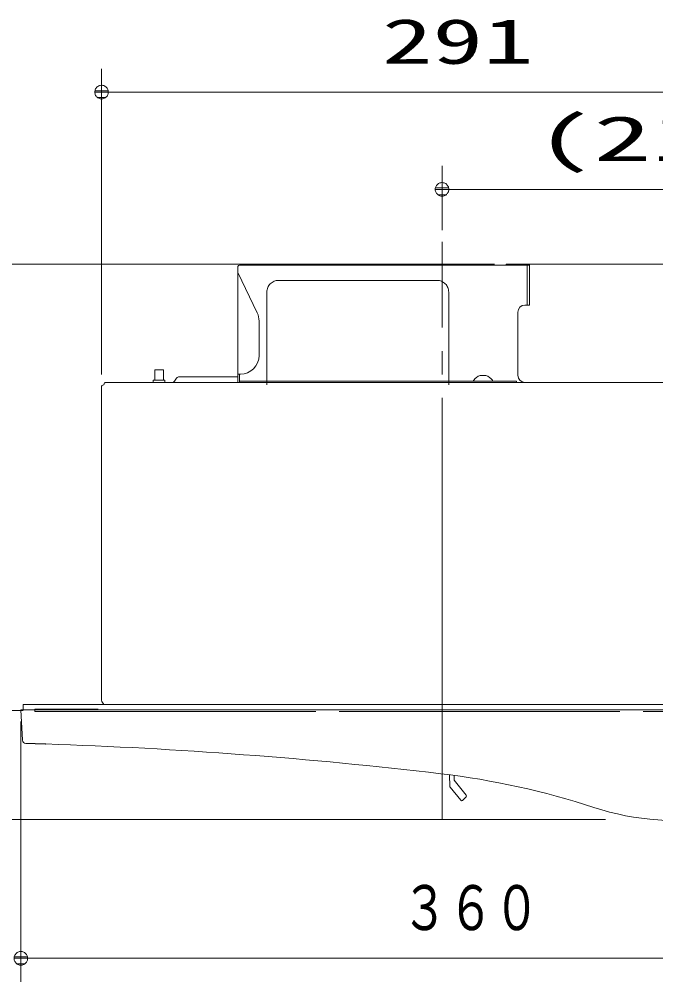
# Model space of a CAD drawing. Units: millimetres on the paper, with parts at other scales. Extents: x -305 to 305, y -152 to 152.
# Drawn here: x -104.42 to -77.22, y 77.89 to 118.99 of the extents above; entities that cross this region are included whole.
import ezdxf
from ezdxf.enums import TextEntityAlignment as Align

# ---------------------------------------------------------------- set-up
doc = ezdxf.new("R2010")
doc.units = ezdxf.units.MM
doc.linetypes.add('LONG_CHAIN', pattern=[21, 18, -1, 1, -1])
doc.linetypes.add('LONG_DASHED2', pattern=[13, 12, -1])
doc.layers.add('0-2_S3', color=7, linetype='Continuous', lineweight=9)
doc.layers.add('0-4_0', color=7, linetype='Continuous', lineweight=9)
doc.styles.add('ＭＳ ゴシック', font='')
doc.styles.get('ＭＳ ゴシック').set_extended_font_data('MS Gothic')

# ---------------------------------------------------------------- blocks, each defined once
blk = doc.blocks.new('_DOTSMALL')
at = {"layer": '0-4_0'}
for p, q in [((0.0746, 0.1), (-0.0746, 0.1)), ((0.1223, -0.0248), (-0.1223, -0.0248))]:
    blk.add_line(p, q, dxfattribs=at)
for points in [[(0.125, 0), (0.124, 0.0157), (0.1211, 0.0311), (0.1162, 0.046), (0.1095, 0.0602), (0.1011, 0.0735), (0.0911, 0.0856), (0.0797, 0.0963), (0.067, 0.1055), (0.0532, 0.1131), (0.0386, 0.1189), (0.0234, 0.1228), (0.0078, 0.1248), (-0.0078, 0.1248), (-0.0234, 0.1228), (-0.0386, 0.1189), (-0.0532, 0.1131), (-0.067, 0.1055), (-0.0797, 0.0963), (-0.0911, 0.0856), (-0.1011, 0.0735), (-0.1095, 0.0602), (-0.1162, 0.046), (-0.1211, 0.0311), (-0.124, 0.0157), (-0.125, 0), (0, 0)], [(-0.125, 0), (-0.124, -0.0157), (-0.1211, -0.0311), (-0.1162, -0.046), (-0.1095, -0.0602), (-0.1011, -0.0735), (-0.0911, -0.0856), (-0.0797, -0.0963), (-0.067, -0.1055), (-0.0532, -0.1131), (-0.0386, -0.1189), (-0.0234, -0.1228), (-0.0078, -0.1248), (0.0078, -0.1248), (0.0234, -0.1228), (0.0386, -0.1189), (0.0532, -0.1131), (0.067, -0.1055), (0.0797, -0.0963), (0.0911, -0.0856), (0.1011, -0.0735), (0.1095, -0.0602), (0.1162, -0.046), (0.1211, -0.0311), (0.124, -0.0157), (0.125, 0), (0, 0)]]:
    blk.add_lwpolyline(points, close=True, dxfattribs=at)

msp = doc.modelspace()

# ---------------------------------------------------------------- linework, layer by layer
at = {"layer": '0-2_S3'}
for p, q in [((-100.902, 103.826), (-100.902, 116.88)), ((-100.902, 115.88), (-71.8, 115.88)), ((-86.351, 109.986), (-86.351, 112.727)), ((-86.351, 111.727), (-65.075, 111.727)), ((-84.111, 108.536), (-112.071, 108.536)), ((-83.611, 108.536), (-72.66, 108.536)), ((-83.611, 108.486), (-83.611, 108.536)), ((-95.072, 103.835), (-95.072, 108.426)), ((-95.072, 108.171), (-94.25, 106.449)), ((-95.012, 108.486), (-95.002, 108.486)), ((-82.711, 106.786), (-82.711, 108.486)), ((-83.111, 103.785), (-83.111, 106.486)), ((-94.172, 106.104), (-94.172, 104.635)), ((-98.557, 104.025), (-98.632, 104.025)), ((-98.632, 104.025), (-98.632, 103.585)), ((-98.257, 104.025), (-98.557, 104.025)), ((-98.257, 103.585), (-98.257, 104.025)), ((-98.617, 103.585), (-98.692, 103.585)), ((-98.692, 103.585), (-98.692, 103.475)), ((-98.197, 103.475), (-98.197, 103.585)), ((-97.702, 103.659), (-97.783, 103.537)), ((-95.072, 103.725), (-97.577, 103.725)), ((-95.072, 103.835), (-95.072, 103.475)), ((-95.072, 103.835), (-95.012, 103.835)), ((-94.972, 103.835), (-95.012, 103.835)), ((-95.002, 103.835), (-95.002, 103.531)), ((-84.999, 103.581), (-84.999, 103.531)), ((-84.477, 103.781), (-84.72, 103.781)), ((-84.198, 103.531), (-84.198, 103.581)), ((-100.902, 103.323), (-100.902, 89.921)), ((-100.802, 103.375), (-100.885, 103.347)), ((-100.774, 103.459), (-100.802, 103.375)), ((-100.75, 103.475), (-71.95, 103.475)), ((-83.161, 103.531), (-95.002, 103.531)), ((-95.002, 103.531), (-95.002, 103.475)), ((-83.161, 103.481), (-83.161, 103.531)), ((-83.161, 103.475), (-83.161, 103.481)), ((-104.261, 89.725), (-68.441, 89.725)), ((-104.261, 89.505), (-104.261, 89.725)), ((-100.862, 89.808), (-100.802, 89.725)), ((-104.252, 89.475), (-112.071, 89.475)), ((-104.285, 88.21), (-104.352, 89.505)), ((-103.354, 89.505), (-104.352, 89.505)), ((-103.354, 89.505), (-68.35, 89.505)), ((-104.352, 89.005), (-104.352, 77.89)), ((-86.016, 86.234), (-86.036, 86.727)), ((-85.835, 86.701), (-85.826, 86.494)), ((-85.826, 86.494), (-85.314, 85.854)), ((-85.552, 85.639), (-86.005, 86.205)), ((-85.319, 85.787), (-85.478, 85.634)), ((-79.361, 84.824), (-107.689, 84.824)), ((-68.35, 78.89), (-104.352, 78.89))]:
    msp.add_line(p, q, dxfattribs=at)
at = {"layer": '0-2_S3', "linetype": 'LONG_CHAIN'}
msp.add_line((-86.351, 84.824), (-86.351, 109.486), dxfattribs=at)
at = {"layer": '0-2_S3', "linetype": 'LONG_DASHED2'}
for p, q in [((-93.337, 107.84), (-86.567, 107.84)), ((-93.837, 103.375), (-93.837, 107.34)), ((-86.067, 103.375), (-86.067, 107.34)), ((-103.752, 89.525), (-101.052, 89.525)), ((-103.752, 89.475), (-103.752, 89.525)), ((-103.752, 89.425), (-103.752, 89.475)), ((-103.752, 89.425), (-68.95, 89.425))]:
    msp.add_line(p, q, dxfattribs=at)
at = {"layer": '0-2_S3'}
for points in [[(-82.811, 106.786), (-82.611, 106.786), (-82.611, 108.536)], [(-95.002, 108.485), (-95.002, 108.486), (-82.611, 108.486)], [(-98.197, 103.585), (-98.407, 103.585), (-98.617, 103.585)], [(-104.085, 88.067), (-104.088, 88.067), (-104.091, 88.067), (-104.095, 88.067), (-104.098, 88.067), (-104.102, 88.067), (-104.105, 88.067), (-104.108, 88.067), (-104.112, 88.067), (-104.115, 88.068), (-104.119, 88.068), (-104.122, 88.068), (-104.125, 88.068), (-104.129, 88.068), (-104.132, 88.068), (-104.136, 88.068), (-104.139, 88.068), (-104.139, 88.068)], [(-103.952, 88.063), (-103.956, 88.063), (-103.959, 88.063), (-103.962, 88.063), (-103.966, 88.063), (-103.969, 88.063), (-103.973, 88.063), (-103.976, 88.064), (-103.979, 88.064), (-103.983, 88.064), (-103.986, 88.064), (-103.989, 88.064), (-103.993, 88.064), (-103.996, 88.064), (-104, 88.064), (-104.003, 88.064), (-104.006, 88.064), (-104.01, 88.065), (-104.013, 88.065), (-104.017, 88.065), (-104.02, 88.065), (-104.023, 88.065), (-104.027, 88.065), (-104.03, 88.065), (-104.034, 88.065), (-104.037, 88.065), (-104.04, 88.065), (-104.044, 88.066), (-104.047, 88.066), (-104.051, 88.066), (-104.054, 88.066), (-104.057, 88.066), (-104.061, 88.066), (-104.064, 88.066), (-104.068, 88.066), (-104.071, 88.066), (-104.074, 88.066), (-104.078, 88.066), (-104.081, 88.067), (-104.085, 88.067)], [(-103.82, 88.059), (-103.823, 88.059), (-103.826, 88.059), (-103.83, 88.059), (-103.833, 88.059), (-103.837, 88.059), (-103.84, 88.06), (-103.843, 88.06), (-103.847, 88.06), (-103.85, 88.06), (-103.854, 88.06), (-103.857, 88.06), (-103.86, 88.06), (-103.864, 88.06), (-103.867, 88.06), (-103.871, 88.06), (-103.874, 88.061), (-103.877, 88.061), (-103.881, 88.061), (-103.884, 88.061), (-103.888, 88.061), (-103.891, 88.061), (-103.894, 88.061), (-103.898, 88.061), (-103.901, 88.061), (-103.905, 88.061), (-103.908, 88.062), (-103.911, 88.062), (-103.915, 88.062), (-103.918, 88.062), (-103.922, 88.062), (-103.925, 88.062), (-103.928, 88.062), (-103.932, 88.062), (-103.935, 88.062), (-103.939, 88.062), (-103.942, 88.063), (-103.945, 88.063), (-103.949, 88.063), (-103.952, 88.063)], [(-103.687, 88.055), (-103.69, 88.055), (-103.694, 88.055), (-103.697, 88.055), (-103.701, 88.055), (-103.704, 88.055), (-103.707, 88.056), (-103.711, 88.056), (-103.714, 88.056), (-103.718, 88.056), (-103.721, 88.056), (-103.724, 88.056), (-103.728, 88.056), (-103.731, 88.056), (-103.735, 88.056), (-103.738, 88.056), (-103.741, 88.057), (-103.745, 88.057), (-103.748, 88.057), (-103.752, 88.057), (-103.755, 88.057), (-103.758, 88.057), (-103.762, 88.057), (-103.765, 88.057), (-103.769, 88.057), (-103.772, 88.057), (-103.775, 88.058), (-103.779, 88.058), (-103.782, 88.058), (-103.786, 88.058), (-103.789, 88.058), (-103.792, 88.058), (-103.796, 88.058), (-103.799, 88.058), (-103.803, 88.058), (-103.806, 88.059), (-103.809, 88.059), (-103.813, 88.059), (-103.816, 88.059), (-103.82, 88.059)], [(-103.554, 88.051), (-103.558, 88.051), (-103.561, 88.051), (-103.565, 88.051), (-103.568, 88.051), (-103.571, 88.051), (-103.575, 88.051), (-103.578, 88.052), (-103.582, 88.052), (-103.585, 88.052), (-103.588, 88.052), (-103.592, 88.052), (-103.595, 88.052), (-103.599, 88.052), (-103.602, 88.052), (-103.605, 88.052), (-103.609, 88.052), (-103.612, 88.053), (-103.616, 88.053), (-103.619, 88.053), (-103.622, 88.053), (-103.626, 88.053), (-103.629, 88.053), (-103.633, 88.053), (-103.636, 88.053), (-103.639, 88.053), (-103.643, 88.054), (-103.646, 88.054), (-103.65, 88.054), (-103.653, 88.054), (-103.656, 88.054), (-103.66, 88.054), (-103.663, 88.054), (-103.667, 88.054), (-103.67, 88.054), (-103.673, 88.054), (-103.677, 88.055), (-103.68, 88.055), (-103.684, 88.055), (-103.687, 88.055)], [(-103.422, 88.047), (-103.425, 88.047), (-103.429, 88.047), (-103.432, 88.047), (-103.436, 88.047), (-103.439, 88.047), (-103.442, 88.047), (-103.446, 88.047), (-103.449, 88.047), (-103.453, 88.048), (-103.456, 88.048), (-103.459, 88.048), (-103.463, 88.048), (-103.466, 88.048), (-103.47, 88.048), (-103.473, 88.048), (-103.476, 88.048), (-103.48, 88.048), (-103.483, 88.049), (-103.487, 88.049), (-103.49, 88.049), (-103.493, 88.049), (-103.497, 88.049), (-103.5, 88.049), (-103.504, 88.049), (-103.507, 88.049), (-103.51, 88.049), (-103.514, 88.05), (-103.517, 88.05), (-103.521, 88.05), (-103.524, 88.05), (-103.527, 88.05), (-103.531, 88.05), (-103.534, 88.05), (-103.537, 88.05), (-103.541, 88.05), (-103.544, 88.05), (-103.548, 88.051), (-103.551, 88.051), (-103.554, 88.051)], [(-103.289, 88.042), (-103.293, 88.042), (-103.296, 88.042), (-103.3, 88.043), (-103.303, 88.043), (-103.306, 88.043), (-103.31, 88.043), (-103.313, 88.043), (-103.317, 88.043), (-103.32, 88.043), (-103.323, 88.043), (-103.327, 88.043), (-103.33, 88.044), (-103.334, 88.044), (-103.337, 88.044), (-103.34, 88.044), (-103.344, 88.044), (-103.347, 88.044), (-103.351, 88.044), (-103.354, 88.044), (-103.357, 88.044), (-103.361, 88.045), (-103.364, 88.045), (-103.368, 88.045), (-103.371, 88.045), (-103.374, 88.045), (-103.378, 88.045), (-103.381, 88.045), (-103.385, 88.045), (-103.388, 88.045), (-103.391, 88.046), (-103.395, 88.046), (-103.398, 88.046), (-103.402, 88.046), (-103.405, 88.046), (-103.408, 88.046), (-103.412, 88.046), (-103.415, 88.046), (-103.419, 88.046), (-103.422, 88.047)]]:
    msp.add_lwpolyline(points, dxfattribs=at)
for centre, radius, start, end in [((-95.012, 108.426), 0.06, 90, 180), ((-82.811, 106.486), 0.3, 90, 180), ((-94.972, 106.104), 0.8, 0, 25.524), ((-94.972, 104.635), 0.8, 270, 0), ((-97.577, 103.575), 0.15, 90, 146.311), ((-84.456, 103.12), 0.712, 112.0893, 139.6374), ((-84.741, 103.12), 0.712, 40.3624, 68.2072), ((-82.811, 103.785), 0.3, 180, 270), ((-100.877, 103.323), 0.0248, 108.8914, 180), ((-100.75, 103.451), 0.0248, 90, 161.2149), ((-97.992, 103.675), 0.25, 306.8701, 326.3106), ((-100.737, 89.916), 0.165, 178.2662, 220.714), ((-104.135, 88.218), 0.15, 182.9991, 268.3688), ((-109.831, -111.863), 200.013, 83.27264, 88.1258), ((-76.341, 96.121), 11.347, 251.9231, 307.8854), ((-90.366, 53.153), 33.852, 71.9232, 83.2726), ((-85.966, 86.236), 0.05, 182.3903, 218.688), ((-85.513, 85.67), 0.05, 218.6835, 313.778), ((-85.353, 85.823), 0.05, 313.778, 38.6835)]:
    msp.add_arc(centre, radius, start, end, dxfattribs=at)
at = {"layer": '0-2_S3', "linetype": 'LONG_DASHED2'}
for centre, start, end in [((-93.337, 107.34), 90, 180), ((-86.567, 107.34), 0, 90)]:
    msp.add_arc(centre, 0.5, start, end, dxfattribs=at)

# ---------------------------------------------------------------- block references
at = {"layer": '0-2_S3', "xscale": 2.32, "yscale": 2.32, "rotation": 180}
for p in [(-100.902, 115.88), (-86.351, 111.727), (-104.352, 78.89)]:
    msp.add_blockref('_DOTSMALL', p, dxfattribs=at)

# ---------------------------------------------------------------- texts
at = {"layer": '0-2_S3', "style": 'ＭＳ ゴシック'}
for s, height, width, p in [('291', 1.924, 1.65, (-88.918, 116.51)), ('(213)', 1.924, 1.9, (-82.369, 112.357)), ('\u3000３６０', 1.921, 0.75, (-90.037, 79.52))]:
    msp.add_text(s, height=height, dxfattribs=dict(at, width=width)).set_placement(p, align=Align.BOTTOM_LEFT)

doc.saveas('drawing.dxf')
